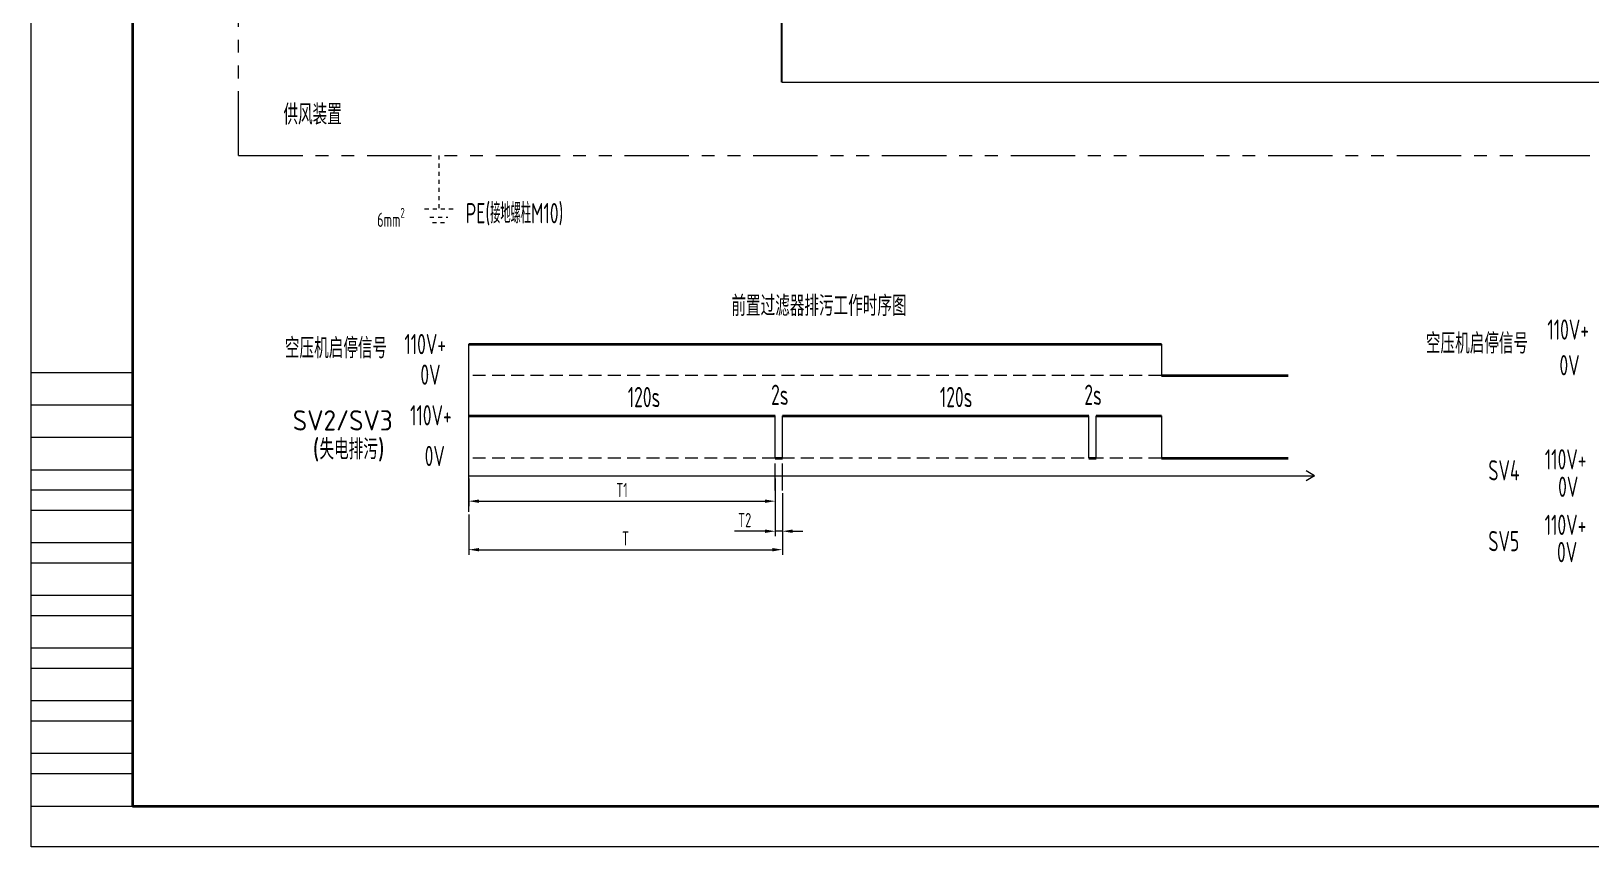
# Model space of a CAD drawing. Header units: millimetres. Extents: x 0 to 840, y 0 to 594.
# Drawn here: x 0 to 384.7, y 0 to 201.3 of the extents above; entities that cross this region are included whole.
import ezdxf
from ezdxf.enums import TextEntityAlignment as Align

# ---------------------------------------------------------------- set-up
doc = ezdxf.new("R2010")
doc.units = ezdxf.units.MM
for name, pattern in [('CENTER2', [12, 7, -1, 1, -1, 1, -1]), ('HIDDEN', [9.525, 6.35, -3.175]), ('PHANTOM2', [31.75, 15.875, -3.175, 3.175, -3.175, 3.175, -3.175]), ('虚线', [2, 1, -1])]:
    doc.linetypes.add(name, pattern=pattern)
for name, color, linetype, lineweight in [('BLK_0.5mm^2', 7, 'Continuous', 18), ('双点划线', 6, 'CENTER2', 18), ('尺寸线层', 3, 'Continuous', 13), ('标注', 3, 'Continuous', 18), ('粗实线', 7, 'Continuous', 35), ('虚线', 2, 'HIDDEN', 18), ('虚线层', 6, '虚线', 13)]:
    doc.layers.add(name, color=color, linetype=linetype, lineweight=lineweight)
doc.styles.add('标准', font='isoct2.shx')
doc.styles.add('海泰标注样式', font='isocp.shx', dxfattribs={"width": 0.7, "bigfont": 'gbcbig.shx'})
doc.styles.add('海泰汉字样式', font='仿宋_GB2312.ttf', dxfattribs={"width": 0.65})
doc.dimstyles.new('海泰标注样式-图2', dxfattribs={"dimtxt": 3.5, "dimasz": 2.5, "dimexe": 1.25, "dimexo": 0.625, "dimgap": 1, "dimtad": 1, "dimdec": 3, "dimlfac": 8, "dimdsep": 46, "dimtxsty": '海泰标注样式', "dimcen": 2.5, "dimclrd": 256, "dimclre": 256, "dimclrt": 2, "dimadec": 3, "dimazin": 2, "dimtm": 1e-09, "dimtfac": 0.7, "dimtdec": 3, "dimtmove": 0, "dimatfit": 1, "dimfxl": 1.25, "dimlwd": -1, "dimlwe": -1, "dimarcsym": 0})

# ---------------------------------------------------------------- blocks, each defined once
blk = doc.blocks.new('NJHT-A1')
at = {"color": 7, "linetype": 'Continuous', "lineweight": 18}
for p, q in [((0, 0), (0, 594)), ((25, 117), (0, 117)), ((25, 109), (0, 109)), ((25, 101), (0, 101)), ((25, 93), (0, 93)), ((25, 88), (0, 88)), ((25, 83), (0, 83)), ((25, 75), (0, 75)), ((25, 70), (0, 70)), ((25, 62), (0, 62)), ((25, 57), (0, 57)), ((25, 49), (0, 49)), ((25, 44), (0, 44)), ((25, 36), (0, 36)), ((25, 31), (0, 31)), ((25, 23), (0, 23)), ((25, 18), (0, 18)), ((0, 10), (25, 10)), ((840, 0), (0, 0))]:
    blk.add_line(p, q, dxfattribs=at)
at = {"color": 7, "linetype": 'Continuous', "lineweight": 35}
for p, q in [((25, 584), (25, 10)), ((25, 10), (830, 10))]:
    blk.add_line(p, q, dxfattribs=at)
at = {"color": 2, "linetype": 'Continuous', "lineweight": 18, "style": '海泰汉字样式', "width": 0.6}
blk.add_attdef('5', text='', height=5, rotation=180, dxfattribs=at).set_placement((50, 578.5), align=Align.MIDDLE_CENTER)
at = {"color": 2, "linetype": 'Continuous', "lineweight": 18, "style": '海泰汉字样式'}
for tag, height, width, p in [('1', 5, 0.7, (805, 59.25)), ('2', 5, 0.7, (805, 51.75)), ('7', 5, 0.7, (755, 50.5)), ('3', 5, 0.6, (805, 38)), ('12', 3.5, 0.7, (668, 34.5)), ('13', 3.5, 0.6, (682, 34.5)), ('20', 3.5, 0.7, (708, 34.5)), ('21', 3.5, 0.6, (722, 34.5)), ('14', 3.5, 0.7, (668, 27.5)), ('15', 3.5, 0.6, (682, 27.5)), ('22', 3.5, 0.7, (708, 27.5)), ('23', 3.5, 0.6, (722, 27.5)), ('8', 3.5, 0.7, (762, 22.5)), ('9', 3.5, 0.7, (774, 22.5)), ('4', 5, 0.6, (805, 22.5)), ('16', 3.5, 0.7, (668, 20.5)), ('17', 3.5, 0.6, (682, 20.5)), ('24', 3.5, 0.7, (708, 20.5)), ('25', 3.5, 0.6, (722, 20.5)), ('18', 3.5, 0.7, (668, 13.5)), ('19', 3.5, 0.6, (682, 13.5)), ('26', 3.5, 0.7, (708, 13.5)), ('27', 3.5, 0.6, (722, 13.5)), ('11', 3.5, 0.7, (742.5, 13.5)), ('10', 3.5, 0.7, (767.5, 13.5)), ('6', 3.5, 0.7, (811.57, 13.5))]:
    blk.add_attdef(tag, text='', height=height, dxfattribs=dict(at, width=width)).set_placement(p, align=Align.MIDDLE_CENTER)
blk = doc.blocks.new('*D69')
at = {"layer": 'Defpoints', "color": 0, "transparency": 16777216}
for p in [(240.47, -3.38), (317.84, -8.15), (317.84, -12.7)]:
    blk.add_point(p, dxfattribs=at)
at = {"layer": '标注', "transparency": 16777216}
for p, q in [((240.47, -4.01), (240.47, -13.95)), ((317.84, -8.77), (317.84, -13.95)), ((242.97, -12.7), (315.34, -12.7))]:
    blk.add_line(p, q, dxfattribs=at)
for points in [[(242.97, -12.29), (242.97, -13.12), (240.47, -12.7)], [(315.34, -12.29), (315.34, -13.12), (317.84, -12.7)]]:
    blk.add_solid(points, dxfattribs=at)
at = {"layer": '标注', "color": 2, "transparency": 16777216, "insert": (279.15, -9.95), "char_height": 3.5, "attachment_point": 5, "style": '海泰标注样式'}
blk.add_mtext('T', dxfattribs=at)
blk = doc.blocks.new('*D52')
at = {"layer": 'Defpoints', "color": 0, "transparency": 16777216}
for p in [(240.47, 5.51), (316.07, 5.51), (316.07, -0.73)]:
    blk.add_point(p, dxfattribs=at)
at = {"layer": '标注', "transparency": 16777216}
for p, q in [((240.47, 4.89), (240.47, -1.98)), ((316.07, 4.89), (316.07, -1.98)), ((242.97, -0.73), (313.57, -0.73))]:
    blk.add_line(p, q, dxfattribs=at)
for points in [[(242.97, -0.32), (242.97, -1.15), (240.47, -0.73)], [(313.57, -0.32), (313.57, -1.15), (316.07, -0.73)]]:
    blk.add_solid(points, dxfattribs=at)
at = {"layer": '标注', "color": 2, "transparency": 16777216, "insert": (278.27, 2.02), "char_height": 3.5, "attachment_point": 5, "style": '海泰标注样式'}
blk.add_mtext('T1', dxfattribs=at)
blk = doc.blocks.new('*D53')
at = {"layer": 'Defpoints', "color": 0, "transparency": 16777216}
for p in [(316.07, 1.88), (317.84, 1.88), (316.07, -8.15)]:
    blk.add_point(p, dxfattribs=at)
at = {"layer": '标注', "transparency": 16777216}
for p, q in [((316.07, 1.25), (316.07, -9.4)), ((317.84, 1.25), (317.84, -9.4)), ((313.57, -8.15), (305.98, -8.15)), ((317.84, -8.15), (316.07, -8.15)), ((320.34, -8.15), (322.84, -8.15))]:
    blk.add_line(p, q, dxfattribs=at)
for points in [[(313.57, -7.73), (313.57, -8.56), (316.07, -8.15)], [(320.34, -7.73), (320.34, -8.56), (317.84, -8.15)]]:
    blk.add_solid(points, dxfattribs=at)
at = {"layer": '标注', "color": 2, "transparency": 16777216, "insert": (308.53, -5.4), "char_height": 3.5, "attachment_point": 5, "style": '海泰标注样式'}
blk.add_mtext('T2', dxfattribs=at)
blk = doc.blocks.new('gdrfd')
for p, q in [((411.30517, 38.00038), (411.30517, 30.3124)), ((316.06931, 9.88221), (316.06931, 20.35846)), ((317.83565, 9.88221), (317.83565, 20.35846)), ((393.43565, 9.88221), (393.43565, 20.35846)), ((395.20199, 9.88221), (395.20199, 20.35846)), ((411.30517, 20.35847), (411.30517, 9.88221)), ((316.06931, 1.87912), (316.06931, 8.55726)), ((317.83565, 1.87912), (317.83565, 8.55726))]:
    blk.add_line(p, q)
at = {"layer": 'BLK_0.5mm^2'}
for p, q in [((240.46931, -3.38231), (240.46931, 38.00038)), ((240.46931, 5.51345), (449.10101, 5.51345)), ((449.10101, 5.51345), (447.01985, 6.74918)), ((449.10101, 5.51345), (447.01985, 4.27773))]:
    blk.add_line(p, q, dxfattribs=at)
at = {"layer": '标注'}
blk.add_line((317.83565, 20.35846), (354.22997, 20.35846), dxfattribs=at)
at = {"layer": '粗实线'}
for p, q in [((240.46931, 38.00038), (411.30517, 38.00038)), ((411.30517, 30.3124), (442.62631, 30.3124)), ((240.46931, 20.35846), (316.06931, 20.35846)), ((317.83565, 20.35846), (393.43565, 20.35846)), ((395.20199, 20.35846), (411.30517, 20.35846)), ((316.06931, 9.88221), (317.83565, 9.88221)), ((393.43565, 9.88221), (395.20199, 9.88221)), ((411.30517, 9.88221), (442.62631, 9.88221))]:
    blk.add_line(p, q, dxfattribs=at)
at = {"layer": '虚线', "ltscale": 0.5}
for p, q in [((411.30517, 30.3124), (240.46931, 30.3124)), ((411.30517, 9.88221), (240.46931, 9.88221))]:
    blk.add_line(p, q, dxfattribs=at)
at = {"layer": '尺寸线层', "char_height": 5, "attachment_point": 1, "line_spacing_factor": 0.99982, "style": '标准'}
for s, insert, width in [('{\\Fisocp2,gbcbig|c134;前置过滤器排污工作时序图}', (305.25449, 49.96604), 45.3052999), ('{\\Fisocp2,gbcbig|c134;空压机启停信号}', (195.12734, 39.53962), 33.8446833), ('{\\Fisocp2,gbcbig|c0;\\W0.7;110V+}', (224.58489, 40.54081), 21.3069027), ('{\\Fisocp2,gbcbig|c0;\\W0.7;0V}', (228.52913, 32.99283), 21.3069027), ('{\\Fisocp2,gbcbig|c134;\\W0.7;120\\Fisocp2,gbcbig|c0;s}', (279.68333, 27.46479), 21.3069027), ('{\\Fisocp2,gbcbig|c134;\\W0.7;2\\Fisocp2,gbcbig|c0;s}', (315.04589, 28.02351), 21.3069027), ('{\\Fisocp2,gbcbig|c134;\\W0.7;120\\Fisocp2,gbcbig|c0;s}', (356.67648, 27.46479), 21.3069027), ('{\\Fisocp2,gbcbig|c134;\\W0.7;2\\Fisocp2,gbcbig|c0;s}', (392.31689, 28.02351), 21.3069027), ('{\\Fisocp2,gbcbig|c134;SV2/SV3}', (197.06076, 21.70687), 21.8610927), ('{\\Fisocp2,gbcbig|c0;\\W0.7;110V+}', (225.99051, 22.96675), 21.3069027), ('{\\Fisocp2,gbcbig|c134;(失电排污)}', (201.96764, 14.56831), 21.8610927), ('{\\Fisocp2,gbcbig|c0;\\W0.7;0V}', (229.58876, 12.92823), 21.3069027)]:
    blk.add_mtext(s, dxfattribs=dict(at, insert=insert, width=width))
at = {"layer": '标注'}
dim = blk.add_linear_dim(base=(316.06931, -0.73304), p1=(240.46931, 5.51345), p2=(316.06931, 5.51345), text='T1', dimstyle='海泰标注样式-图2', dxfattribs=at)
dim.commit()
dim.dimension.update_dxf_attribs({"geometry": '*D52', "text_midpoint": (278.26931, 2.01696)})
for base, p1, p2, text, picture, middle in [((316.06931, -8.14542), (317.83565, 1.87912), (316.06931, 1.87912), 'T2', '*D53', (308.52574, -8.14542)), ((317.83565, -12.70332), (240.46931, -3.38231), (317.83565, -8.14542), 'T', '*D69', (279.15248, -12.70332))]:
    dim = blk.add_linear_dim(base=base, p1=p1, p2=p2, text=text, dimstyle='海泰标注样式-图2', dxfattribs=at)
    dim.commit()
    dim.dimension.update_dxf_attribs({"geometry": picture, "text_midpoint": middle, "dimtype": 128})

msp = doc.modelspace()

# ---------------------------------------------------------------- linework, layer by layer
msp.add_line((185.19162, 188.73612), (185.19162, 429.03302))
at = {"layer": 'BLK_0.5mm^2'}
msp.add_line((185.19162, 188.73612), (819.61071, 188.73612), dxfattribs=at)
at = {"layer": '双点划线', "linetype": 'PHANTOM2'}
for q in [(51.11172, 436.53302), (822.53436, 170.61316)]:
    msp.add_line((51.11172, 170.61316), q, dxfattribs=at)
at = {"layer": '虚线层'}
for p, q in [((100.55459, 170.61316), (100.55459, 157.44807)), ((97.04942, 157.44807), (104.05976, 157.44807)), ((98.34973, 155.41477), (102.75946, 155.41477)), ((98.97161, 154.05924), (102.13757, 154.05924))]:
    msp.add_line(p, q, dxfattribs=at)

# ---------------------------------------------------------------- block references
msp.add_blockref('NJHT-A1', (0, 0))
at = {"layer": '标注'}
msp.add_blockref('gdrfd', (-132.53556, 86.0385), dxfattribs=at)

# ---------------------------------------------------------------- texts
at = {"layer": 'BLK_0.5mm^2', "insert": (62.22594, 183.24672), "char_height": 5, "width": 60.885269, "attachment_point": 1, "style": '标准'}
msp.add_mtext('{\\Fisocp2,gbcbig|c134;\\C3;供风装置}', dxfattribs=at)
at = {"layer": '尺寸线层', "char_height": 5, "attachment_point": 1, "line_spacing_factor": 0.99982, "style": '标准'}
for s, insert, width in [('{\\Fisocp2,gbcbig|c134;\\W0.7;\\C3;PE(接地螺柱M10)}', (107.19542, 158.88476), 26.6587087), ('{\\Fisocp2,gbcbig|c134;空压机启停信号}', (344.03586, 126.73647), 33.8446833), ('{\\Fisocp2,gbcbig|c0;\\W0.7;110V+}', (373.98198, 130.1573), 21.3069027), ('{\\Fisocp2,gbcbig|c0;\\W0.7;0V}', (376.96917, 121.35714), 21.3069027), ('{\\Fisocp2,gbcbig|c0;\\W0.7;110V+}', (373.36546, 98.11844), 21.3069027), ('{\\Fisocp2,gbcbig|c134;\\W0.7;SV4}', (359.44589, 95.42807), 21.8610927), ('{\\Fisocp2,gbcbig|c0;\\W0.7;0V}', (376.64038, 91.36683), 21.3069027), ('{\\Fisocp2,gbcbig|c0;\\W0.7;110V+}', (373.32116, 81.96615), 21.3069027), ('{\\Fisocp2,gbcbig|c134;\\W0.7;SV5}', (359.44589, 77.95725), 21.8610927), ('{\\Fisocp2,gbcbig|c0;\\W0.7;0V}', (376.36247, 75.23033), 21.3069027)]:
    msp.add_mtext(s, dxfattribs=dict(at, insert=insert, width=width))
at = {"layer": '标注', "color": 2, "insert": (85.3402, 157.68853), "char_height": 3.5, "width": 9.50354, "attachment_point": 1, "style": '海泰标注样式'}
msp.add_mtext('\\A1;6mm{\\H0.7x;\\S2^ ;}', dxfattribs=at)

doc.saveas('drawing.dxf')
